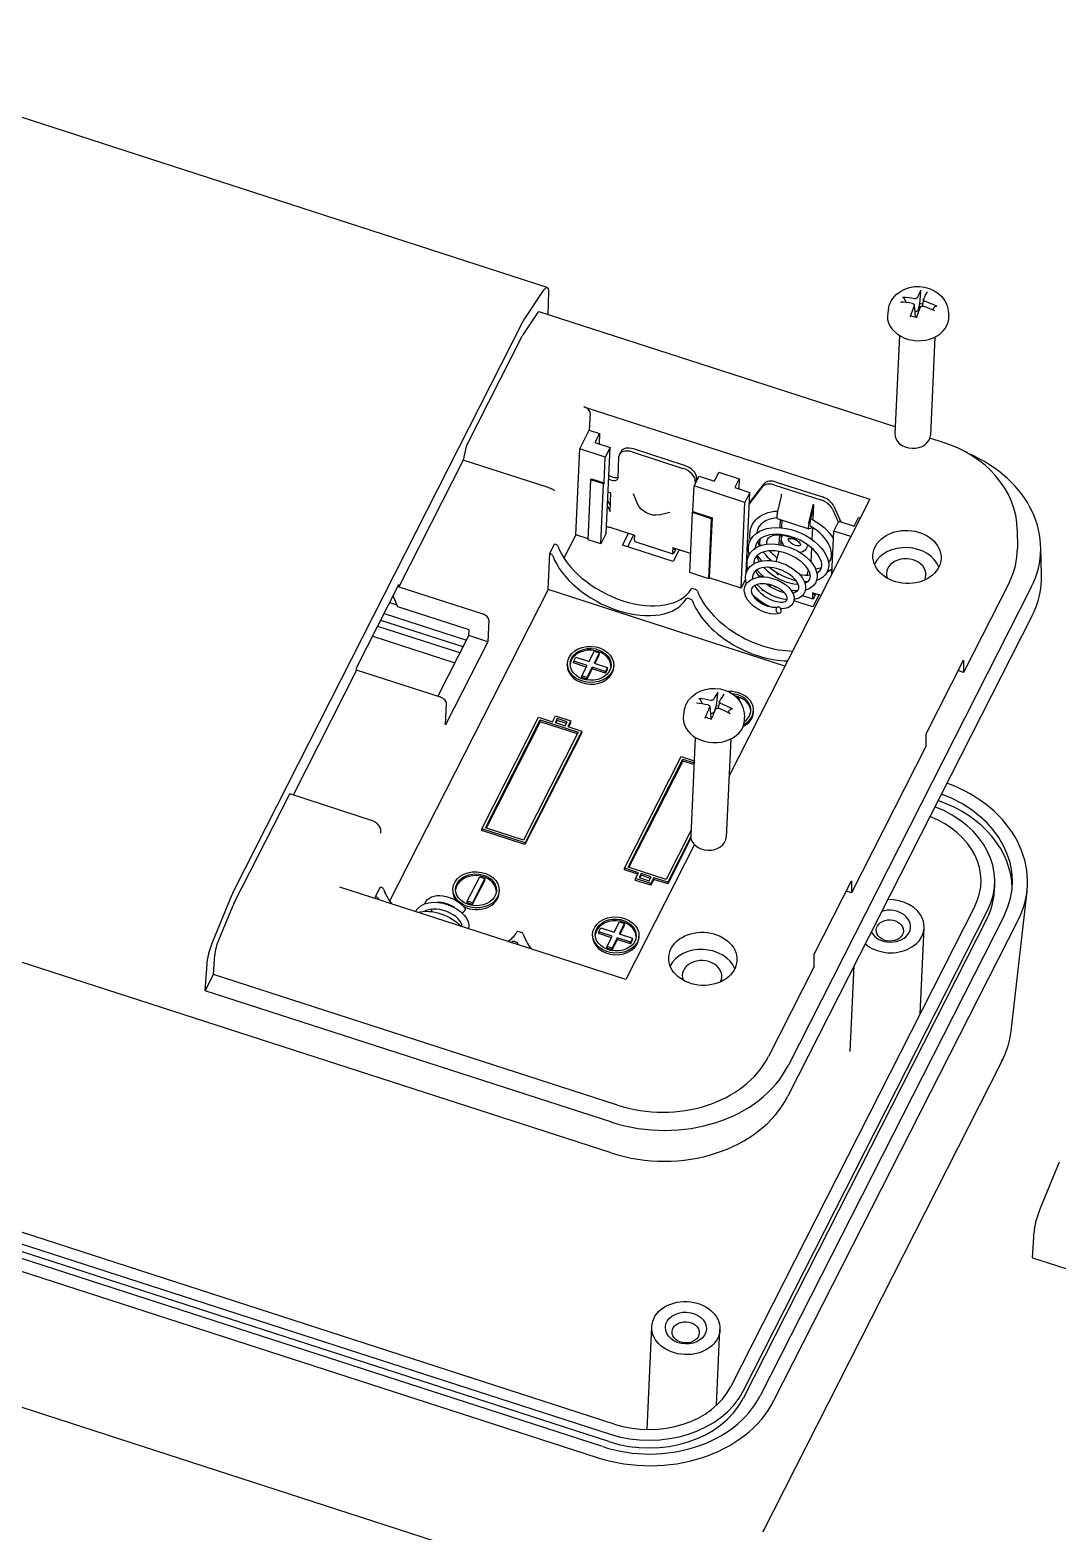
# Model space of a CAD drawing. Header units: millimetres. Extents: x 22 to 621, y 9 to 437.
# Drawn here: x 487.4 to 543.9, y 258.9 to 341.4 of the extents above; entities that cross this region are included whole.
import ezdxf

# ---------------------------------------------------------------- set-up
doc = ezdxf.new("R2010")
doc.units = ezdxf.units.MM
doc.header["$LTSCALE"] = 1.5
doc.layers.add('Visible (ISO)', color=7, linetype='Continuous', lineweight=25)

msp = doc.modelspace()

# ---------------------------------------------------------------- linework, layer by layer
at = {"layer": 'Visible (ISO)'}
for p, q in [((515.815, 327.242), (472.078, 341.381)), ((514.6, 325.561), (515.617, 327.079)), ((515.881, 327.003), (515.847, 325.759)), ((535.535, 326.419), (535.42, 326.649)), ((536.325, 327.001), (536.272, 326.354)), ((515.24, 325.798), (514.518, 324.704)), ((534.936, 319.589), (515.376, 325.912)), ((534.566, 326.098), (534.52, 325.851)), ((535.972, 326.279), (536.032, 325.646)), ((536.48, 326.586), (536.412, 326.222)), ((537.122, 326.204), (536.957, 326.022)), ((537.848, 325.947), (537.872, 325.697)), ((498.632, 294.175), (514.484, 325.36)), ((511.395, 318.576), (514.444, 324.576)), ((535.166, 324.607), (534.918, 319.213)), ((537.114, 324.518), (536.866, 319.124)), ((517.833, 320.689), (533.537, 315.613)), ((518.171, 320.341), (518.127, 319.399)), ((517.608, 318.376), (518.127, 319.399)), ((518.127, 319.399), (518.686, 319.218)), ((518.686, 319.218), (518.439, 318.734)), ((518.686, 319.218), (518.66, 318.663)), ((511.37, 318.506), (511.199, 317.763)), ((517.391, 313.666), (517.608, 318.376)), ((519.003, 317.925), (517.608, 318.376)), ((518.439, 318.734), (519.277, 318.463)), ((519.277, 318.463), (519.003, 317.925)), ((519.061, 313.753), (519.277, 318.463)), ((523.351, 317.471), (520.559, 318.374)), ((537.565, 318.739), (536.84, 318.973)), ((511.199, 317.763), (507.664, 310.807)), ((515.806, 316.274), (511.199, 317.763)), ((518.938, 316.512), (519.003, 317.925)), ((519.704, 316.789), (519.758, 317.967)), ((519.869, 318.242), (519.787, 318.081)), ((520.477, 318.212), (523.269, 317.31)), ((518.213, 316.684), (518.241, 316.737)), ((518.241, 316.737), (518.938, 316.512)), ((519.426, 316.828), (519.205, 316.899)), ((523.889, 316.345), (524.163, 316.884)), ((524.02, 316.602), (524.028, 316.774)), ((524.163, 316.884), (525, 316.613)), ((525, 316.613), (525.247, 317.097)), ((525.247, 317.097), (526.363, 316.736)), ((526.363, 316.736), (526.117, 316.252)), ((526.363, 316.736), (526.338, 316.181)), ((518.062, 313.387), (518.213, 316.684)), ((518.911, 316.458), (518.213, 316.684)), ((518.76, 313.161), (518.911, 316.458)), ((518.938, 316.512), (518.911, 316.458)), ((519.311, 315.96), (519.164, 316.008)), ((519.197, 316.714), (519.344, 316.667)), ((519.265, 314.945), (519.311, 315.96)), ((520.78, 315.354), (520.551, 315.916)), ((523.824, 314.932), (523.889, 316.345)), ((526.681, 315.443), (523.889, 316.345)), ((523.946, 316.613), (523.938, 316.441)), ((526.117, 316.252), (526.955, 315.981)), ((526.955, 315.981), (526.681, 315.443)), ((526.752, 311.567), (526.955, 315.981)), ((526.926, 315.354), (527.652, 316.305)), ((526.929, 315.412), (527.734, 316.466)), ((528.316, 316.395), (530.851, 315.576)), ((528.398, 316.557), (530.933, 315.737)), ((519.127, 315.207), (519.252, 314.999)), ((519.28, 315.287), (519.142, 315.518)), ((533.537, 315.613), (525.802, 300.395)), ((526.465, 310.733), (526.681, 315.443)), ((528.463, 314.867), (528.683, 315.775)), ((528.69, 315.803), (528.693, 315.885)), ((528.693, 315.885), (528.7, 315.883)), ((528.7, 315.883), (528.7, 315.878)), ((530.194, 314.308), (530.414, 315.215)), ((530.438, 315.321), (530.4, 314.493)), ((530.431, 315.318), (530.431, 315.323)), ((530.431, 315.323), (530.438, 315.321)), ((531.57, 315.227), (531.954, 314.365)), ((519.258, 314.948), (519.266, 314.963)), ((519.258, 314.948), (519.258, 314.952)), ((519.265, 314.945), (519.258, 314.948)), ((521.958, 314.755), (522.546, 314.902)), ((523.645, 311.582), (523.797, 314.879)), ((523.797, 314.879), (523.824, 314.932)), ((524.844, 314.54), (523.797, 314.879)), ((523.824, 314.932), (524.871, 314.594)), ((524.692, 311.243), (524.844, 314.54)), ((524.871, 314.594), (524.72, 311.297)), ((524.871, 314.594), (524.844, 314.54)), ((528.455, 314.556), (530.186, 313.997)), ((528.609, 314.056), (528.63, 314.5)), ((528.703, 314.476), (528.684, 314.049)), ((530.259, 314.366), (530.426, 315.053)), ((531.488, 315.065), (531.81, 314.342)), ((531.567, 313.864), (531.841, 314.402)), ((531.841, 314.402), (532.678, 314.131)), ((532.678, 314.131), (532.924, 314.616)), ((532.924, 314.616), (533.015, 314.586)), ((517.391, 313.666), (516.735, 312.375)), ((518.064, 313.448), (517.391, 313.666)), ((519.061, 313.753), (518.76, 313.161)), ((520.621, 313.625), (519.225, 314.076)), ((519.943, 313.092), (520.272, 313.738)), ((520.552, 313.647), (520.224, 313.001)), ((520.61, 313.389), (520.621, 313.625)), ((528.566, 313.123), (528.591, 313.66)), ((528.666, 313.654), (528.641, 313.11)), ((530.203, 313.998), (530.381, 314.067)), ((530.381, 314.069), (530.35, 313.409)), ((531.459, 311.526), (531.567, 313.864)), ((532.495, 313.563), (531.567, 313.864)), ((541.637, 313.947), (541.647, 312.9)), ((515.859, 310.652), (515.95, 312.63)), ((515.95, 312.63), (516.223, 313.168)), ((515.991, 312.616), (515.95, 312.63)), ((516.223, 313.168), (516.265, 313.155)), ((518.76, 313.161), (518.062, 313.387)), ((522.735, 312.189), (519.943, 313.092)), ((520.631, 313.302), (522.725, 312.625)), ((522.715, 312.948), (522.704, 312.712)), ((523.694, 312.631), (522.715, 312.948)), ((523.064, 312.835), (522.735, 312.189)), ((522.786, 312.874), (522.788, 312.924)), ((522.83, 312.746), (522.902, 312.887)), ((522.846, 312.906), (522.836, 312.887)), ((526.811, 312.843), (526.818, 312.863)), ((526.818, 312.863), (526.812, 312.865)), ((526.873, 312.748), (526.818, 312.863)), ((526.953, 313.299), (526.833, 313.337)), ((528.397, 312.197), (528.561, 312.743)), ((528.547, 312.698), (528.549, 312.746)), ((530.329, 312.95), (530.295, 312.192)), ((542.969, 311.462), (542.927, 313.026)), ((526.797, 312.541), (526.85, 312.43)), ((530.225, 312.269), (530.297, 312.246)), ((530.256, 312.236), (530.296, 312.223)), ((530.295, 312.194), (530.294, 312.192)), ((524.692, 311.243), (523.645, 311.582)), ((524.72, 311.297), (524.692, 311.243)), ((526.465, 310.733), (524.72, 311.297)), ((526.714, 311.224), (526.465, 310.733)), ((527.663, 311.348), (527.401, 311.433)), ((528.419, 311.576), (528.488, 311.522)), ((528.49, 311.469), (528.493, 311.516)), ((528.49, 311.469), (528.498, 311.484)), ((528.497, 311.467), (528.49, 311.469)), ((528.498, 311.471), (528.497, 311.467)), ((530.1, 311.07), (529.952, 311.074)), ((530.081, 311.07), (530.089, 311.064)), ((530.159, 311.741), (530.089, 311.508)), ((541.205, 311.052), (538.69, 306.105)), ((505.343, 306.349), (507.669, 310.924)), ((515.859, 310.652), (507.158, 293.535)), ((507.613, 309.7), (507.357, 310.31)), ((507.664, 310.807), (507.669, 310.924)), ((507.664, 310.807), (512.27, 309.318)), ((528.876, 306.444), (515.859, 310.652)), ((523.669, 310.135), (523.586, 310.161)), ((523.86, 310.7), (523.942, 310.673)), ((527.621, 310.61), (527.642, 310.651)), ((527.761, 310.564), (527.621, 310.61)), ((528.1, 310.909), (528.054, 310.82)), ((528.309, 310.82), (528.42, 310.784)), ((542.411, 310.785), (529.066, 284.531)), ((529.282, 310.505), (529.353, 310.482)), ((529.836, 310.326), (530.403, 310.143)), ((530.392, 310.466), (530.381, 310.23)), ((530.846, 310.319), (530.392, 310.466)), ((530.741, 310.353), (530.413, 309.707)), ((530.466, 310.442), (530.464, 310.392)), ((530.507, 310.264), (530.579, 310.406)), ((530.514, 310.405), (530.523, 310.424)), ((506.859, 309.332), (511.376, 307.872)), ((507.575, 309.79), (507.16, 309.924)), ((511.521, 308.437), (507.613, 309.7)), ((530.413, 309.707), (529.371, 310.044)), ((511.02, 307.172), (506.504, 308.632)), ((511.188, 307.502), (506.671, 308.962)), ((512.608, 308.97), (512.554, 307.792)), ((542.453, 309.221), (529.043, 282.839)), ((506.229, 308.092), (510.746, 306.632)), ((509.808, 304.787), (511.507, 308.131)), ((512.554, 307.792), (510.228, 303.217)), ((511.507, 308.131), (511.521, 308.437)), ((512.554, 307.792), (511.507, 308.131)), ((517.27, 306.719), (517.379, 306.934)), ((517.379, 306.934), (518.112, 306.697)), ((518.112, 306.697), (518.399, 307.262)), ((518.679, 307.172), (518.391, 306.607)), ((518.399, 307.262), (518.679, 307.172)), ((518.674, 307.078), (518.429, 306.595)), ((518.674, 307.078), (518.679, 307.172)), ((505.338, 306.232), (501.85, 299.371)), ((505.338, 306.232), (505.343, 306.349)), ((509.944, 304.743), (505.338, 306.232)), ((516.919, 306.509), (516.923, 306.603)), ((517.266, 306.625), (517.27, 306.719)), ((517.961, 306.4), (517.266, 306.625)), ((518.003, 306.482), (517.27, 306.719)), ((517.715, 305.917), (518.003, 306.482)), ((518.278, 306.297), (517.99, 305.732)), ((518.282, 306.392), (517.995, 305.826)), ((518.278, 306.297), (518.282, 306.392)), ((519.01, 306.06), (518.278, 306.297)), ((519.015, 306.155), (518.282, 306.392)), ((518.391, 306.607), (519.124, 306.37)), ((519.12, 306.276), (519.01, 306.06)), ((519.01, 306.06), (519.015, 306.155)), ((519.124, 306.37), (519.015, 306.155)), ((519.12, 306.276), (519.124, 306.37)), ((519.466, 306.392), (519.471, 306.486)), ((536.634, 302.738), (538.687, 306.775)), ((538.69, 306.105), (538.394, 306.2)), ((538.687, 306.775), (538.69, 306.105)), ((517.711, 305.822), (517.715, 305.917)), ((517.99, 305.732), (517.711, 305.822)), ((517.995, 305.826), (517.715, 305.917)), ((517.99, 305.732), (517.995, 305.826)), ((510.228, 303.217), (510.283, 304.394)), ((524.342, 304.38), (524.23, 304.618)), ((525.164, 304.924), (525.091, 304.279)), ((525.274, 304.498), (525.207, 304.14)), ((526.212, 304.737), (526.356, 304.69)), ((526.356, 304.69), (526.32, 304.619)), ((526.352, 304.596), (526.347, 304.585)), ((526.352, 304.596), (526.356, 304.69)), ((512.222, 297.508), (515.341, 303.644)), ((515.341, 303.644), (516.109, 303.396)), ((516.109, 303.396), (516.273, 303.719)), ((516.358, 303.566), (516.249, 303.351)), ((516.273, 303.719), (517.111, 303.448)), ((516.354, 303.472), (516.358, 303.566)), ((516.917, 303.386), (516.358, 303.566)), ((523.348, 304.029), (523.302, 303.782)), ((524.742, 304.229), (524.802, 303.592)), ((525.895, 304.09), (525.725, 303.91)), ((526.63, 303.878), (526.654, 303.628)), ((527.144, 303.91), (527.148, 304.004)), ((512.417, 297.571), (515.426, 303.492)), ((515.422, 303.397), (512.454, 297.558)), ((517.52, 302.815), (514.51, 296.894)), ((517.71, 302.783), (514.591, 296.647)), ((517.715, 302.877), (514.595, 296.741)), ((515.422, 303.397), (515.426, 303.492)), ((517.478, 302.733), (515.422, 303.397)), ((515.426, 303.492), (517.52, 302.815)), ((516.249, 303.351), (516.807, 303.171)), ((516.354, 303.472), (516.286, 303.339)), ((516.875, 303.304), (516.354, 303.472)), ((516.807, 303.171), (516.917, 303.386)), ((517.111, 303.448), (516.947, 303.125)), ((516.947, 303.125), (517.715, 302.877)), ((517.107, 303.354), (516.984, 303.113)), ((517.107, 303.354), (517.111, 303.448)), ((517.71, 302.783), (517.715, 302.877)), ((536.638, 302.068), (536.634, 302.738)), ((523.948, 302.538), (523.7, 297.144)), ((525.896, 302.448), (525.648, 297.054)), ((536.638, 302.068), (532.534, 293.993)), ((519.333, 279.714), (453.017, 301.151)), ((520.064, 295.349), (523.183, 301.486)), ((520.258, 295.412), (523.268, 301.333)), ((523.264, 301.239), (520.296, 295.4)), ((523.183, 301.486), (523.889, 301.257)), ((523.264, 301.239), (523.268, 301.333)), ((523.879, 301.04), (523.264, 301.239)), ((523.268, 301.333), (523.884, 301.134)), ((498.6, 293.405), (501.65, 299.405)), ((506.277, 297.94), (501.671, 299.429)), ((506.575, 297.673), (506.445, 297.826)), ((512.218, 297.414), (512.222, 297.508)), ((514.591, 296.647), (512.218, 297.414)), ((514.595, 296.741), (512.222, 297.508)), ((514.51, 296.894), (512.417, 297.571)), ((523.712, 297.41), (522.352, 294.735)), ((523.711, 297.002), (522.433, 294.488)), ((523.701, 297.069), (522.437, 294.582)), ((514.591, 296.647), (514.595, 296.741)), ((523.899, 296.653), (520.13, 289.237)), ((520.06, 295.255), (520.064, 295.349)), ((520.832, 295.101), (520.064, 295.349)), ((522.352, 294.735), (520.258, 295.412)), ((511.422, 293.536), (512.106, 294.882)), ((512.381, 294.697), (511.697, 293.352)), ((512.385, 294.792), (511.701, 293.446)), ((512.106, 294.882), (512.385, 294.792)), ((512.381, 294.697), (512.385, 294.792)), ((520.79, 295.019), (520.06, 295.255)), ((520.663, 294.684), (520.668, 294.778)), ((521.501, 294.413), (520.663, 294.684)), ((520.668, 294.778), (520.832, 295.101)), ((521.505, 294.507), (520.668, 294.778)), ((520.971, 295.056), (520.862, 294.841)), ((520.862, 294.841), (521.42, 294.66)), ((520.967, 294.962), (520.899, 294.828)), ((520.967, 294.962), (520.971, 295.056)), ((521.488, 294.793), (520.967, 294.962)), ((521.53, 294.875), (520.971, 295.056)), ((521.42, 294.66), (521.53, 294.875)), ((521.665, 294.736), (521.501, 294.413)), ((521.501, 294.413), (521.505, 294.507)), ((521.669, 294.83), (521.505, 294.507)), ((521.665, 294.736), (521.669, 294.83)), ((522.433, 294.488), (521.665, 294.736)), ((522.437, 294.582), (521.669, 294.83)), ((522.433, 294.488), (522.437, 294.582)), ((530.478, 290.627), (532.53, 294.664)), ((532.53, 294.664), (532.534, 293.993)), ((540.397, 294.491), (540.378, 294.067)), ((497.447, 291.333), (498.514, 293.916)), ((520.13, 289.237), (504.425, 294.313)), ((506.368, 293.685), (506.373, 293.79)), ((506.373, 293.79), (506.647, 294.328)), ((506.415, 293.777), (506.373, 293.79)), ((506.647, 294.328), (506.688, 294.315)), ((510.626, 294.128), (510.63, 294.222)), ((513.173, 294.011), (513.178, 294.105)), ((532.534, 293.993), (532.238, 294.089)), ((542.172, 294.1), (541.284, 286.406)), ((498.525, 293.241), (497.77, 291.428)), ((509.436, 293.095), (509.473, 292.966)), ((511.418, 293.442), (511.422, 293.536)), ((511.697, 293.352), (511.418, 293.442)), ((511.701, 293.446), (511.422, 293.536)), ((511.697, 293.352), (511.701, 293.446)), ((539.309, 293.265), (525.901, 266.888)), ((526.6, 266.663), (540.008, 293.038)), ((518.654, 291.856), (518.764, 292.072)), ((518.764, 292.072), (519.497, 291.835)), ((519.497, 291.835), (519.784, 292.4)), ((520.063, 292.31), (519.776, 291.745)), ((519.784, 292.4), (520.063, 292.31)), ((520.059, 292.216), (519.813, 291.733)), ((520.059, 292.216), (520.063, 292.31)), ((539.988, 292.614), (526.581, 266.239)), ((540.915, 292.745), (527.508, 266.369)), ((528.274, 266.118), (541.684, 292.5)), ((536.307, 287.361), (536.524, 292.081)), ((514.092, 291.295), (514.009, 291.322)), ((514.283, 291.86), (514.366, 291.833)), ((518.304, 291.646), (518.308, 291.741)), ((518.65, 291.762), (518.654, 291.856)), ((519.345, 291.537), (518.65, 291.762)), ((519.387, 291.62), (518.654, 291.856)), ((519.1, 291.054), (519.387, 291.62)), ((519.662, 291.435), (519.375, 290.87)), ((519.666, 291.529), (519.379, 290.964)), ((519.662, 291.435), (519.666, 291.529)), ((520.395, 291.198), (519.662, 291.435)), ((520.399, 291.292), (519.666, 291.529)), ((519.776, 291.745), (520.509, 291.508)), ((520.504, 291.413), (520.395, 291.198)), ((520.395, 291.198), (520.399, 291.292)), ((520.509, 291.508), (520.399, 291.292)), ((520.504, 291.413), (520.509, 291.508)), ((520.851, 291.529), (520.855, 291.624)), ((497.481, 289.512), (497.551, 290.6)), ((519.096, 290.96), (519.1, 291.054)), ((519.375, 290.87), (519.096, 290.96)), ((519.379, 290.964), (519.1, 291.054)), ((519.375, 290.87), (519.379, 290.964)), ((530.482, 289.956), (530.478, 290.627)), ((497.029, 288.623), (497.124, 290.104)), ((497.029, 288.623), (497.481, 289.512)), ((519.671, 282.339), (497.481, 289.512)), ((530.482, 289.956), (527.967, 285.009)), ((532.458, 285.282), (532.674, 289.982)), ((519.356, 281.406), (497.029, 288.623)), ((519.492, 264.825), (453.044, 286.305)), ((453.328, 285.585), (519.216, 264.286)), ((518.861, 263.587), (452.972, 284.886)), ((519.197, 263.862), (453.308, 285.161)), ((540.755, 284.676), (527.656, 258.906)), ((452.248, 284.43), (518.564, 262.993)), ((543.951, 279.204), (542.884, 276.622)), ((518.033, 255.685), (452.522, 276.861)), ((542.47, 273.961), (542.561, 275.392)), ((542.47, 273.961), (564.724, 266.767)), ((521.3, 264.527), (521.56, 270.184)), ((525.115, 265.861), (525.306, 270.012))]:
    msp.add_line(p, q, dxfattribs=at)
at = {"layer": 'Visible (ISO)', "flags": 128}
for points in [[(515.617, 327.079), (515.637, 327.107), (515.656, 327.133), (515.675, 327.157), (515.693, 327.177), (515.711, 327.195), (515.728, 327.211), (515.744, 327.223), (515.76, 327.233), (515.774, 327.24), (515.788, 327.244), (515.801, 327.245), (515.814, 327.243), (515.825, 327.238), (515.835, 327.23), (515.844, 327.22), (515.853, 327.206), (515.86, 327.19), (515.866, 327.171), (515.871, 327.15), (515.875, 327.125), (515.878, 327.099), (515.88, 327.069), (515.881, 327.037), (515.881, 327.003)], [(534.566, 326.098), (534.603, 326.245), (534.656, 326.386), (534.723, 326.519), (534.803, 326.642), (534.995, 326.857), (535.219, 327.028), (535.465, 327.156), (535.725, 327.242), (535.994, 327.288), (536.266, 327.295), (536.536, 327.263), (536.799, 327.193), (537.051, 327.083), (537.284, 326.933), (537.491, 326.742), (537.663, 326.511), (537.731, 326.38), (537.786, 326.242), (537.826, 326.097), (537.848, 325.947)], [(535.333, 326.7), (535.337, 326.699), (535.342, 326.699), (535.346, 326.698), (535.35, 326.698), (535.355, 326.697), (535.359, 326.695), (535.363, 326.694), (535.367, 326.693), (535.372, 326.691), (535.376, 326.689), (535.38, 326.687), (535.384, 326.685), (535.388, 326.682), (535.392, 326.68), (535.395, 326.677), (535.399, 326.674), (535.402, 326.671), (535.405, 326.668), (535.408, 326.666), (535.411, 326.662), (535.413, 326.659), (535.416, 326.656), (535.418, 326.652), (535.42, 326.649)], [(536.15, 326.69), (536.147, 326.684), (536.144, 326.679), (536.14, 326.673), (536.136, 326.668), (536.131, 326.663), (536.125, 326.658), (536.12, 326.653), (536.113, 326.649), (536.107, 326.645), (536.1, 326.641), (536.093, 326.638), (536.086, 326.635), (536.078, 326.632), (536.07, 326.629), (536.062, 326.627), (536.054, 326.626), (536.045, 326.624), (536.036, 326.623), (536.028, 326.623), (536.019, 326.623), (536.01, 326.623), (536.002, 326.624), (535.994, 326.625), (535.986, 326.626)], [(536.325, 327.001), (536.325, 327.006), (536.326, 327.01), (536.326, 327.015), (536.327, 327.019), (536.328, 327.023), (536.328, 327.028), (536.329, 327.032), (536.33, 327.037), (536.331, 327.041), (536.332, 327.046), (536.333, 327.05), (536.334, 327.054), (536.335, 327.059), (536.337, 327.063), (536.338, 327.067), (536.339, 327.071), (536.34, 327.074), (536.342, 327.078), (536.343, 327.081), (536.344, 327.084), (536.345, 327.087), (536.347, 327.09), (536.348, 327.093), (536.349, 327.095)], [(535.881, 326.367), (535.889, 326.365), (535.896, 326.363), (535.904, 326.36), (535.912, 326.357), (535.919, 326.354), (535.926, 326.35), (535.932, 326.346), (535.938, 326.341), (535.944, 326.336), (535.949, 326.33), (535.954, 326.325), (535.958, 326.319), (535.962, 326.313), (535.965, 326.307), (535.968, 326.3), (535.97, 326.294), (535.971, 326.287), (535.972, 326.28), (535.973, 326.273), (535.973, 326.265), (535.972, 326.258), (535.971, 326.251), (535.969, 326.245), (535.966, 326.238)], [(536.203, 326.06), (536.2, 326.049), (536.196, 326.037), (536.192, 326.026), (536.188, 326.015), (536.183, 326.005), (536.177, 325.995), (536.171, 325.985), (536.165, 325.976), (536.158, 325.967), (536.15, 325.958), (536.142, 325.95), (536.133, 325.942), (536.124, 325.935), (536.114, 325.929), (536.104, 325.924), (536.094, 325.92), (536.084, 325.917), (536.073, 325.915), (536.062, 325.913), (536.05, 325.913), (536.039, 325.913), (536.028, 325.914), (536.017, 325.916), (536.006, 325.919)], [(536.272, 326.354), (536.267, 326.333), (536.262, 326.313), (536.258, 326.294), (536.254, 326.277), (536.25, 326.26), (536.246, 326.245), (536.243, 326.23), (536.239, 326.216), (536.236, 326.202), (536.233, 326.19), (536.231, 326.178), (536.228, 326.166), (536.225, 326.155), (536.223, 326.145), (536.22, 326.134), (536.218, 326.125), (536.216, 326.116), (536.214, 326.107), (536.212, 326.098), (536.21, 326.09), (536.208, 326.082), (536.206, 326.074), (536.205, 326.067), (536.203, 326.06)], [(536.302, 326.15), (536.305, 326.157), (536.308, 326.163), (536.312, 326.17), (536.316, 326.176), (536.321, 326.182), (536.326, 326.187), (536.332, 326.193), (536.338, 326.197), (536.345, 326.202), (536.352, 326.206), (536.359, 326.209), (536.366, 326.213), (536.374, 326.215), (536.381, 326.217), (536.39, 326.219), (536.398, 326.221), (536.407, 326.222), (536.415, 326.222), (536.424, 326.222), (536.433, 326.221), (536.441, 326.22), (536.45, 326.218), (536.458, 326.216), (536.466, 326.214)], [(536.571, 326.473), (536.563, 326.476), (536.555, 326.479), (536.547, 326.483), (536.54, 326.486), (536.533, 326.491), (536.526, 326.495), (536.519, 326.5), (536.513, 326.505), (536.508, 326.511), (536.502, 326.516), (536.498, 326.522), (536.494, 326.528), (536.49, 326.534), (536.487, 326.54), (536.484, 326.546), (536.482, 326.553), (536.48, 326.559), (536.479, 326.566), (536.479, 326.572), (536.479, 326.578), (536.48, 326.585), (536.481, 326.591), (536.483, 326.597), (536.485, 326.602)], [(537.122, 326.204), (537.124, 326.206), (537.127, 326.208), (537.13, 326.21), (537.132, 326.212), (537.136, 326.214), (537.139, 326.215), (537.142, 326.216), (537.146, 326.217), (537.15, 326.218), (537.154, 326.219), (537.158, 326.219), (537.162, 326.22), (537.166, 326.22), (537.17, 326.219), (537.175, 326.219), (537.179, 326.219), (537.184, 326.218), (537.188, 326.217), (537.192, 326.216), (537.197, 326.214), (537.201, 326.213), (537.205, 326.211), (537.21, 326.209), (537.214, 326.207)], [(514.484, 325.36), (514.489, 325.37), (514.494, 325.38), (514.499, 325.389), (514.504, 325.398), (514.509, 325.408), (514.514, 325.417), (514.518, 325.426), (514.523, 325.435), (514.528, 325.443), (514.533, 325.452), (514.538, 325.461), (514.543, 325.469), (514.548, 325.477), (514.552, 325.486), (514.557, 325.494), (514.562, 325.502), (514.567, 325.51), (514.571, 325.517), (514.576, 325.525), (514.581, 325.532), (514.586, 325.54), (514.59, 325.547), (514.595, 325.554), (514.6, 325.561)], [(535.761, 325.642), (535.762, 325.646), (535.763, 325.649), (535.765, 325.653), (535.766, 325.656), (535.767, 325.66), (535.768, 325.663), (535.77, 325.665), (535.771, 325.668), (535.772, 325.671), (535.773, 325.673), (535.775, 325.676), (535.776, 325.678), (535.777, 325.68), (535.779, 325.682), (535.78, 325.683), (535.781, 325.685), (535.782, 325.686), (535.784, 325.687), (535.785, 325.688), (535.786, 325.688), (535.787, 325.689), (535.788, 325.689), (535.789, 325.689), (535.79, 325.688)], [(536.11, 325.604), (535.945, 325.635), (535.79, 325.689)], [(536.032, 325.646), (536.032, 325.644), (536.032, 325.643), (536.032, 325.642), (536.032, 325.64), (536.032, 325.639), (536.032, 325.638), (536.032, 325.637), (536.032, 325.635), (536.032, 325.634), (536.031, 325.633), (536.031, 325.632), (536.031, 325.63), (536.031, 325.629), (536.03, 325.628), (536.03, 325.627), (536.03, 325.626), (536.029, 325.625), (536.029, 325.623), (536.029, 325.622), (536.028, 325.621), (536.028, 325.62), (536.027, 325.619), (536.027, 325.618), (536.026, 325.617)], [(541.637, 313.947), (541.614, 314.342), (541.554, 314.734), (541.457, 315.12), (541.325, 315.498), (541.158, 315.866), (540.959, 316.22), (540.728, 316.56), (540.469, 316.884), (540.181, 317.19), (539.868, 317.477), (539.532, 317.743), (539.174, 317.988), (538.796, 318.211), (538.401, 318.411), (537.99, 318.587), (537.565, 318.739)], [(521.958, 314.755), (521.788, 314.734), (521.614, 314.748), (521.44, 314.792), (521.271, 314.863), (521.115, 314.957), (520.976, 315.072), (520.862, 315.205), (520.78, 315.354)], [(526.977, 313.352), (526.953, 313.51), (526.946, 313.666), (526.958, 313.82), (526.986, 313.968), (527.033, 314.111), (527.097, 314.245), (527.179, 314.371), (527.277, 314.487), (527.389, 314.59), (527.514, 314.681), (527.651, 314.76), (527.8, 314.827), (527.958, 314.881), (528.127, 314.922), (528.304, 314.951), (528.487, 314.967)], [(528.434, 314.587), (528.202, 314.555), (527.993, 314.499), (527.81, 314.42), (527.654, 314.322), (527.529, 314.207), (527.432, 314.075), (527.365, 313.928), (527.328, 313.765)], [(530.303, 314.546), (530.499, 314.436), (530.686, 314.317), (530.862, 314.189), (531.027, 314.053), (531.18, 313.909), (531.318, 313.759), (531.441, 313.605), (531.548, 313.446)], [(526.905, 312.553), (526.871, 312.776), (526.875, 312.994), (526.918, 313.203), (527, 313.398), (527.12, 313.572), (527.272, 313.722), (527.453, 313.845), (527.66, 313.942), (527.889, 314.01), (528.135, 314.051), (528.395, 314.064), (528.665, 314.051), (528.942, 314.011), (529.22, 313.946), (529.495, 313.857), (529.764, 313.747), (530.021, 313.617), (530.263, 313.469), (530.487, 313.306), (530.687, 313.132), (530.863, 312.947), (531.011, 312.757), (531.128, 312.562), (531.214, 312.364), (531.265, 312.168), (531.279, 311.976), (531.256, 311.79), (531.193, 311.616), (531.091, 311.459), (530.957, 311.328), (530.796, 311.225), (530.611, 311.148)], [(530.629, 311.56), (530.723, 311.621), (530.796, 311.69), (530.85, 311.768), (530.886, 311.855), (530.903, 311.953), (530.902, 312.061), (530.879, 312.18), (530.833, 312.31), (530.763, 312.448), (530.67, 312.589), (530.555, 312.73), (530.418, 312.87), (530.263, 313.005), (530.09, 313.133), (529.903, 313.252), (529.704, 313.36), (529.495, 313.455), (529.279, 313.536), (529.061, 313.6), (528.841, 313.648), (528.625, 313.678), (528.415, 313.689), (528.214, 313.682), (528.027, 313.656), (527.855, 313.613), (527.702, 313.553), (527.571, 313.478), (527.462, 313.389), (527.374, 313.289), (527.309, 313.178), (527.266, 313.054), (527.245, 312.919)], [(527.521, 313.057), (527.503, 313.257), (527.533, 313.45)], [(527.887, 313.142), (527.881, 313.283), (527.912, 313.397), (527.981, 313.493), (528.091, 313.573), (528.248, 313.632), (528.446, 313.66), (528.559, 313.661), (528.678, 313.653), (528.801, 313.634), (528.929, 313.606)], [(528.819, 313.07), (528.738, 313.2), (528.691, 313.343), (528.692, 313.497), (528.715, 313.573), (528.752, 313.643)], [(528.929, 313.606), (528.947, 313.602), (528.966, 313.597), (528.987, 313.592), (529.008, 313.587), (529.031, 313.582), (529.054, 313.576), (529.079, 313.571), (529.104, 313.564), (529.13, 313.557), (529.157, 313.55), (529.183, 313.542), (529.21, 313.534), (529.236, 313.526), (529.263, 313.517), (529.29, 313.507), (529.317, 313.497), (529.344, 313.487), (529.371, 313.475), (529.398, 313.464), (529.424, 313.451), (529.45, 313.439), (529.476, 313.425), (529.502, 313.411), (529.527, 313.397)], [(529.501, 313.369), (529.573, 313.321), (529.634, 313.269), (529.682, 313.215), (529.713, 313.166), (529.728, 313.127), (529.732, 313.102), (529.73, 313.088), (529.722, 313.082), (529.7, 313.07), (529.659, 313.06), (529.6, 313.056), (529.529, 313.063), (529.451, 313.081), (529.37, 313.111), (529.291, 313.151), (529.219, 313.199), (529.158, 313.252), (529.11, 313.305), (529.079, 313.355), (529.064, 313.394), (529.06, 313.418), (529.062, 313.434), (529.07, 313.44), (529.092, 313.45), (529.133, 313.461), (529.192, 313.465), (529.263, 313.458), (529.341, 313.439), (529.422, 313.409), (529.501, 313.369)], [(531.273, 312.117), (531.339, 312.207), (531.389, 312.305), (531.423, 312.412), (531.441, 312.527), (531.441, 312.649), (531.423, 312.781), (531.385, 312.919), (531.329, 313.062), (531.253, 313.208), (531.158, 313.355), (531.045, 313.501), (530.916, 313.643), (530.769, 313.78), (530.608, 313.911), (530.436, 314.033), (530.251, 314.147)], [(526.835, 311.754), (526.796, 311.956), (526.792, 312.154), (526.824, 312.345), (526.891, 312.525), (526.992, 312.687), (527.124, 312.828), (527.283, 312.944), (527.465, 313.035), (527.667, 313.101), (527.886, 313.142), (528.117, 313.158), (528.357, 313.15), (528.603, 313.117), (528.85, 313.062), (529.095, 312.985), (529.332, 312.889), (529.561, 312.774), (529.774, 312.645), (529.971, 312.501), (530.147, 312.348), (530.3, 312.186), (530.428, 312.017), (530.528, 311.845), (530.6, 311.671), (530.639, 311.497), (530.645, 311.327), (530.615, 311.162), (530.55, 311.01), (530.45, 310.877), (530.321, 310.767), (530.171, 310.684), (529.999, 310.624)], [(529.975, 311.009), (530.07, 311.052), (530.145, 311.103), (530.2, 311.161), (530.239, 311.225), (530.264, 311.299), (530.272, 311.381), (530.263, 311.475), (530.235, 311.579), (530.185, 311.692), (530.114, 311.812), (530.021, 311.935), (529.908, 312.057), (529.777, 312.176), (529.629, 312.289), (529.467, 312.395), (529.293, 312.492), (529.109, 312.577), (528.919, 312.649), (528.725, 312.707), (528.531, 312.749), (528.338, 312.775), (528.152, 312.783), (527.974, 312.775), (527.809, 312.75), (527.659, 312.708), (527.528, 312.652), (527.417, 312.582), (527.326, 312.502), (527.255, 312.41), (527.205, 312.308), (527.174, 312.195), (527.165, 312.073)], [(527.378, 313.295), (527.423, 313.169), (527.481, 313.042)], [(527.683, 312.716), (527.781, 312.593), (527.889, 312.472), (528.133, 312.241)], [(528.454, 312.387), (528.335, 312.48), (528.228, 312.577), (528.133, 312.678), (528.052, 312.781)], [(530.107, 313.121), (530.103, 313.04), (530.082, 312.96), (530.045, 312.886), (529.993, 312.822), (529.86, 312.731), (529.707, 312.688)], [(526.761, 310.977), (526.721, 311.156), (526.712, 311.334), (526.735, 311.505), (526.79, 311.668), (526.876, 311.816), (526.991, 311.944), (527.128, 312.051), (527.287, 312.135), (527.464, 312.197), (527.655, 312.236), (527.857, 312.252), (528.067, 312.247), (528.282, 312.22), (528.497, 312.173), (528.71, 312.107), (528.917, 312.024), (529.113, 311.925), (529.298, 311.813), (529.465, 311.689), (529.615, 311.556), (529.744, 311.416), (529.85, 311.27), (529.932, 311.121), (529.987, 310.97), (530.012, 310.819), (530.007, 310.671), (529.969, 310.53), (529.898, 310.4), (529.799, 310.292), (529.678, 310.207), (529.537, 310.145), (529.38, 310.105)], [(529.299, 310.472), (529.399, 310.495), (529.48, 310.527), (529.542, 310.566), (529.586, 310.608), (529.634, 310.711), (529.64, 310.774), (529.63, 310.848), (529.604, 310.934), (529.557, 311.029), (529.491, 311.13), (529.405, 311.234), (529.302, 311.336), (529.181, 311.436), (529.046, 311.529), (528.899, 311.615), (528.742, 311.692), (528.577, 311.756), (528.408, 311.809), (528.238, 311.847), (528.07, 311.87), (527.906, 311.878), (527.75, 311.87), (527.606, 311.846), (527.477, 311.808), (527.365, 311.756), (527.273, 311.693), (527.199, 311.621), (527.144, 311.539), (527.107, 311.447), (527.089, 311.346), (527.089, 311.235)], [(527.315, 312.49), (527.378, 312.344), (527.46, 312.196)], [(527.604, 312.228), (527.473, 312.377), (527.355, 312.53)], [(527.713, 311.865), (527.909, 311.673), (528.129, 311.496), (528.367, 311.338), (528.617, 311.204), (528.872, 311.096), (529.125, 311.018), (529.369, 310.97), (529.596, 310.953)], [(529.483, 311.141), (529.29, 311.192), (529.095, 311.256), (528.9, 311.332), (528.707, 311.42), (528.518, 311.519), (528.334, 311.628), (528.156, 311.748), (527.986, 311.876)], [(530.553, 311.792), (530.73, 311.824), (530.89, 311.87)], [(531.471, 311.785), (531.333, 311.675), (531.176, 311.585)], [(528.569, 309.337), (528.343, 309.311), (528.1, 309.326), (527.849, 309.379), (527.599, 309.471), (527.361, 309.595), (527.143, 309.747), (526.956, 309.92), (526.807, 310.11), (526.702, 310.309), (526.647, 310.513), (526.642, 310.615), (526.651, 310.715), (526.676, 310.812), (526.716, 310.904), (526.77, 310.989), (526.836, 311.065), (527.001, 311.19), (527.202, 311.279), (527.431, 311.332), (527.68, 311.348), (527.939, 311.327), (528.201, 311.27), (528.454, 311.181), (528.691, 311.064), (528.903, 310.923), (529.083, 310.766), (529.225, 310.596), (529.325, 310.417), (529.376, 310.234), (529.372, 310.052), (529.348, 309.965), (529.308, 309.883), (529.254, 309.81), (529.188, 309.747), (529.03, 309.656), (528.843, 309.605), (528.633, 309.593)], [(527.209, 310.877), (527.271, 310.775), (527.345, 310.674), (527.429, 310.577), (527.524, 310.483), (527.625, 310.394), (527.734, 310.311), (527.848, 310.235), (527.966, 310.168), (528.085, 310.109), (528.205, 310.06), (528.323, 310.021), (528.437, 309.993), (528.546, 309.975), (528.647, 309.967), (528.738, 309.97), (528.817, 309.981), (528.881, 310), (528.929, 310.023), (528.984, 310.073), (529.006, 310.133), (529.006, 310.174), (528.996, 310.225), (528.972, 310.287), (528.934, 310.357), (528.88, 310.431), (528.811, 310.507), (528.728, 310.583), (528.634, 310.656), (528.527, 310.725), (528.412, 310.788), (528.29, 310.843), (528.161, 310.89), (528.03, 310.928), (527.897, 310.954), (527.766, 310.97), (527.639, 310.973), (527.518, 310.965), (527.406, 310.946), (527.306, 310.918), (527.219, 310.882), (527.149, 310.84), (527.095, 310.793), (527.031, 310.694), (527.017, 310.578), (527.03, 310.508), (527.059, 310.428), (527.104, 310.341), (527.166, 310.252), (527.242, 310.163), (527.333, 310.076), (527.435, 309.995), (527.547, 309.92), (527.666, 309.854), (527.791, 309.797), (527.917, 309.751), (528.043, 309.717), (528.166, 309.695), (528.283, 309.686), (528.392, 309.689), (528.487, 309.703)], [(527.259, 311.682), (527.351, 311.509), (527.472, 311.337)], [(527.711, 311.348), (527.51, 311.535), (527.33, 311.735)], [(527.856, 310.96), (528.086, 310.8), (528.33, 310.667), (528.579, 310.564), (528.822, 310.496)], [(529.687, 311.482), (529.843, 311.459), (529.992, 311.447), (530.134, 311.446), (530.267, 311.456)], [(528.066, 309.712), (527.924, 309.771), (527.783, 309.84), (527.646, 309.92), (527.512, 310.009), (527.385, 310.106), (527.266, 310.21), (527.155, 310.321), (527.055, 310.437)], [(528.995, 310.091), (528.782, 310.121), (528.563, 310.175), (528.341, 310.253), (528.121, 310.351), (527.906, 310.471), (527.701, 310.608), (527.509, 310.761), (527.333, 310.927)], [(529.557, 310.578), (529.387, 310.59), (529.211, 310.615)], [(528.421, 309.647), (528.447, 309.682), (528.476, 309.7), (528.509, 309.705), (528.537, 309.699), (528.561, 309.686), (528.584, 309.667), (528.606, 309.642), (528.627, 309.605), (528.644, 309.56), (528.653, 309.511), (528.653, 309.461), (528.643, 309.415), (528.624, 309.376), (528.596, 309.349), (528.566, 309.336), (528.537, 309.336), (528.509, 309.345), (528.48, 309.364), (528.454, 309.392), (528.432, 309.428), (528.413, 309.472), (528.402, 309.53), (528.404, 309.592), (528.421, 309.647)], [(523.348, 304.029), (523.385, 304.176), (523.437, 304.317), (523.504, 304.449), (523.585, 304.573), (523.777, 304.788), (524.001, 304.959), (524.247, 305.087), (524.507, 305.173), (524.776, 305.219), (525.048, 305.226), (525.318, 305.194), (525.581, 305.123), (525.833, 305.014), (526.066, 304.864), (526.273, 304.673), (526.445, 304.441), (526.513, 304.311), (526.568, 304.173), (526.607, 304.028), (526.63, 303.878)], [(524.146, 304.673), (524.15, 304.673), (524.154, 304.672), (524.159, 304.671), (524.163, 304.67), (524.167, 304.669), (524.171, 304.668), (524.175, 304.666), (524.18, 304.664), (524.184, 304.662), (524.188, 304.66), (524.192, 304.658), (524.196, 304.656), (524.2, 304.653), (524.203, 304.65), (524.207, 304.648), (524.21, 304.645), (524.214, 304.641), (524.217, 304.638), (524.219, 304.635), (524.222, 304.632), (524.224, 304.629), (524.227, 304.625), (524.229, 304.622), (524.23, 304.618)], [(524.953, 304.623), (524.95, 304.618), (524.947, 304.613), (524.942, 304.607), (524.938, 304.602), (524.932, 304.597), (524.926, 304.593), (524.92, 304.588), (524.914, 304.584), (524.907, 304.58), (524.9, 304.577), (524.892, 304.574), (524.885, 304.571), (524.877, 304.569), (524.869, 304.567), (524.861, 304.565), (524.852, 304.564), (524.843, 304.563), (524.835, 304.563), (524.826, 304.563), (524.817, 304.563), (524.809, 304.564), (524.8, 304.565), (524.792, 304.566), (524.784, 304.568)], [(525.164, 304.924), (525.165, 304.928), (525.165, 304.933), (525.166, 304.937), (525.167, 304.942), (525.168, 304.946), (525.169, 304.95), (525.17, 304.955), (525.171, 304.959), (525.172, 304.964), (525.173, 304.968), (525.174, 304.973), (525.176, 304.977), (525.177, 304.981), (525.179, 304.985), (525.18, 304.989), (525.182, 304.993), (525.183, 304.996), (525.185, 305), (525.186, 305.003), (525.188, 305.006), (525.189, 305.009), (525.191, 305.012), (525.193, 305.014), (525.194, 305.017)], [(525.357, 304.386), (525.349, 304.389), (525.341, 304.393), (525.334, 304.397), (525.327, 304.401), (525.32, 304.406), (525.313, 304.411), (525.307, 304.416), (525.302, 304.421), (525.296, 304.427), (525.292, 304.433), (525.287, 304.439), (525.284, 304.445), (525.281, 304.451), (525.278, 304.457), (525.276, 304.463), (525.274, 304.47), (525.273, 304.476), (525.273, 304.483), (525.273, 304.489), (525.273, 304.496), (525.275, 304.502), (525.276, 304.508), (525.279, 304.514), (525.282, 304.519)], [(524.487, 303.598), (524.488, 303.601), (524.49, 303.605), (524.491, 303.609), (524.493, 303.612), (524.494, 303.615), (524.496, 303.618), (524.497, 303.621), (524.499, 303.624), (524.5, 303.626), (524.502, 303.629), (524.504, 303.631), (524.505, 303.633), (524.507, 303.635), (524.508, 303.637), (524.51, 303.638), (524.511, 303.64), (524.513, 303.641), (524.514, 303.642), (524.515, 303.642), (524.517, 303.643), (524.518, 303.643), (524.519, 303.643), (524.52, 303.643), (524.521, 303.642)], [(524.832, 303.543), (524.671, 303.582), (524.521, 303.643)], [(524.658, 304.315), (524.666, 304.313), (524.674, 304.31), (524.681, 304.307), (524.688, 304.304), (524.695, 304.3), (524.702, 304.296), (524.708, 304.291), (524.714, 304.286), (524.719, 304.281), (524.724, 304.275), (524.728, 304.269), (524.731, 304.264), (524.735, 304.257), (524.737, 304.251), (524.739, 304.244), (524.741, 304.237), (524.742, 304.23), (524.742, 304.223), (524.742, 304.216), (524.742, 304.209), (524.74, 304.202), (524.738, 304.195), (524.736, 304.188), (524.733, 304.182)], [(525.005, 303.99), (525.001, 303.977), (524.996, 303.965), (524.991, 303.953), (524.985, 303.942), (524.979, 303.931), (524.972, 303.92), (524.965, 303.911), (524.957, 303.901), (524.948, 303.892), (524.938, 303.883), (524.928, 303.875), (524.917, 303.868), (524.906, 303.862), (524.895, 303.858), (524.884, 303.854), (524.872, 303.852), (524.86, 303.85), (524.847, 303.85), (524.835, 303.851), (524.822, 303.853), (524.81, 303.855), (524.798, 303.859), (524.787, 303.863), (524.776, 303.867)], [(524.802, 303.592), (524.802, 303.59), (524.802, 303.588), (524.802, 303.586), (524.802, 303.584), (524.802, 303.582), (524.802, 303.58), (524.801, 303.579), (524.801, 303.577), (524.801, 303.575), (524.8, 303.573), (524.8, 303.572), (524.799, 303.57), (524.799, 303.568), (524.798, 303.567), (524.797, 303.565), (524.797, 303.563), (524.796, 303.562), (524.795, 303.56), (524.794, 303.559), (524.793, 303.557), (524.792, 303.556), (524.791, 303.554), (524.79, 303.553), (524.788, 303.551)], [(525.091, 304.279), (525.084, 304.258), (525.079, 304.239), (525.073, 304.221), (525.068, 304.203), (525.063, 304.187), (525.059, 304.172), (525.055, 304.157), (525.051, 304.143), (525.047, 304.13), (525.043, 304.117), (525.039, 304.105), (525.036, 304.094), (525.033, 304.083), (525.03, 304.073), (525.027, 304.063), (525.024, 304.053), (525.021, 304.044), (525.019, 304.035), (525.016, 304.027), (525.014, 304.019), (525.012, 304.011), (525.009, 304.004), (525.007, 303.997), (525.005, 303.99)], [(525.061, 304.078), (525.065, 304.084), (525.068, 304.091), (525.073, 304.097), (525.078, 304.103), (525.083, 304.108), (525.089, 304.114), (525.095, 304.119), (525.101, 304.123), (525.108, 304.127), (525.116, 304.131), (525.123, 304.134), (525.13, 304.137), (525.138, 304.139), (525.146, 304.141), (525.155, 304.142), (525.163, 304.143), (525.172, 304.144), (525.18, 304.144), (525.189, 304.143), (525.198, 304.142), (525.206, 304.14), (525.215, 304.138), (525.223, 304.136), (525.23, 304.133)], [(525.895, 304.09), (525.897, 304.092), (525.9, 304.094), (525.903, 304.096), (525.906, 304.098), (525.909, 304.099), (525.912, 304.1), (525.915, 304.101), (525.919, 304.102), (525.923, 304.103), (525.927, 304.103), (525.931, 304.104), (525.934, 304.104), (525.938, 304.104), (525.943, 304.103), (525.947, 304.103), (525.951, 304.102), (525.956, 304.101), (525.96, 304.1), (525.964, 304.098), (525.968, 304.097), (525.973, 304.095), (525.977, 304.093), (525.981, 304.091), (525.985, 304.089)], [(506.277, 297.94), (506.369, 297.895), (506.445, 297.826)], [(498.514, 293.916), (498.519, 293.928), (498.524, 293.939), (498.528, 293.951), (498.533, 293.962), (498.538, 293.974), (498.543, 293.985), (498.548, 293.996), (498.553, 294.007), (498.558, 294.019), (498.563, 294.03), (498.568, 294.041), (498.573, 294.051), (498.578, 294.062), (498.582, 294.073), (498.587, 294.084), (498.592, 294.094), (498.597, 294.104), (498.602, 294.115), (498.607, 294.125), (498.612, 294.135), (498.617, 294.145), (498.622, 294.155), (498.627, 294.165), (498.632, 294.175)], [(509.087, 293.394), (509.146, 293.518), (509.231, 293.626), (509.339, 293.713), (509.464, 293.778), (509.604, 293.823), (509.756, 293.848), (509.919, 293.852), (510.088, 293.837), (510.261, 293.802), (510.434, 293.751), (510.605, 293.682), (510.771, 293.598), (510.927, 293.5), (511.071, 293.39), (511.2, 293.271), (511.311, 293.143)], [(508.567, 292.975), (508.697, 293.147), (508.868, 293.286), (509.072, 293.388), (509.305, 293.453), (509.558, 293.48), (509.824, 293.471), (510.097, 293.426), (510.365, 293.347), (510.624, 293.239), (510.861, 293.106), (511.071, 292.951), (511.247, 292.781), (511.382, 292.6), (511.471, 292.411), (511.506, 292.22), (511.501, 292.125), (511.479, 292.033)], [(508.69, 292.935), (508.836, 292.965), (508.989, 292.982), (509.147, 292.989), (509.309, 292.983), (509.473, 292.966), (509.64, 292.938), (509.807, 292.899), (509.972, 292.85), (510.134, 292.791), (510.293, 292.722), (510.446, 292.645), (510.592, 292.561), (510.73, 292.469), (510.858, 292.371), (510.976, 292.269), (511.082, 292.162)], [(511.122, 292.149), (511.132, 292.2), (511.122, 292.269), (511.086, 292.361), (511.019, 292.468), (510.921, 292.58), (510.797, 292.691), (510.649, 292.797), (510.482, 292.891), (510.301, 292.971), (510.112, 293.035), (509.92, 293.079), (509.729, 293.103), (509.547, 293.105), (509.377, 293.085), (509.227, 293.046), (509.099, 292.988)], [(510.702, 293.2), (510.592, 293.268), (510.477, 293.328), (510.358, 293.38), (510.237, 293.42), (510.117, 293.451), (510.001, 293.47), (509.89, 293.478), (509.788, 293.474)], [(511.127, 292.902), (511.14, 292.907), (511.154, 292.913), (511.167, 292.92), (511.181, 292.928), (511.195, 292.936), (511.209, 292.946), (511.222, 292.956), (511.235, 292.966), (511.248, 292.978), (511.26, 292.99), (511.271, 293.002), (511.282, 293.015), (511.291, 293.028), (511.299, 293.041), (511.306, 293.053), (511.312, 293.066), (511.317, 293.079), (511.32, 293.091), (511.322, 293.102), (511.322, 293.113), (511.321, 293.122), (511.318, 293.13), (511.315, 293.137), (511.311, 293.143)], [(497.124, 290.104), (497.127, 290.143), (497.131, 290.184), (497.136, 290.227), (497.142, 290.272), (497.15, 290.318), (497.158, 290.366), (497.167, 290.416), (497.178, 290.467), (497.189, 290.518), (497.201, 290.571), (497.214, 290.625), (497.228, 290.679), (497.243, 290.734), (497.258, 290.789), (497.275, 290.845), (497.292, 290.901), (497.309, 290.957), (497.328, 291.012), (497.346, 291.068), (497.366, 291.122), (497.386, 291.176), (497.406, 291.23), (497.426, 291.282), (497.447, 291.333)], [(541.284, 286.406), (541.212, 285.959), (541.099, 285.519), (540.945, 285.089), (540.754, 284.674)], [(540.755, 284.676), (540.758, 284.682), (540.761, 284.688), (540.764, 284.694), (540.766, 284.7), (540.769, 284.706), (540.771, 284.712), (540.774, 284.718), (540.776, 284.724), (540.778, 284.73), (540.78, 284.736), (540.782, 284.742), (540.784, 284.749), (540.786, 284.755), (540.788, 284.761), (540.789, 284.768), (540.791, 284.774), (540.792, 284.78), (540.793, 284.787), (540.795, 284.793), (540.796, 284.8), (540.797, 284.807), (540.798, 284.813), (540.799, 284.82), (540.8, 284.827)], [(542.884, 276.622), (542.863, 276.57), (542.843, 276.518), (542.823, 276.465), (542.803, 276.411), (542.784, 276.356), (542.765, 276.301), (542.747, 276.246), (542.729, 276.19), (542.712, 276.134), (542.696, 276.079), (542.68, 276.023), (542.665, 275.969), (542.651, 275.914), (542.638, 275.861), (542.626, 275.808), (542.615, 275.756), (542.604, 275.705), (542.595, 275.655), (542.587, 275.607), (542.579, 275.56), (542.573, 275.516), (542.568, 275.472), (542.564, 275.431), (542.561, 275.392)], [(527.693, 259.043), (527.693, 259.037), (527.692, 259.03), (527.691, 259.024), (527.69, 259.018), (527.689, 259.012), (527.688, 259.006), (527.687, 258.999), (527.686, 258.993), (527.684, 258.987), (527.683, 258.981), (527.681, 258.975), (527.68, 258.969), (527.678, 258.963), (527.676, 258.958), (527.674, 258.952), (527.673, 258.946), (527.67, 258.94), (527.668, 258.935), (527.666, 258.929), (527.664, 258.923), (527.661, 258.918), (527.659, 258.912), (527.656, 258.907), (527.654, 258.901)]]:
    msp.add_lwpolyline(points, dxfattribs=at)
at = {"layer": 'Visible (ISO)'}
for centre, major_axis, ratio, start_param, end_param in [((536.112, 324.489), (-2.724, 1.254), 0.66888, 5.055509, 5.288054), ((536.226, 324.533), (-0.558, -2.946), 0.223004, 3.701543, 3.934089), ((536.055, 324.577), (0.953, 2.843), 0.108025, 0.5826, 0.815145), ((515.145, 325.198), (0.231, 0.714), 0.208395, 0, 0.643683), ((536.19, 325.632), (1.686, -0.077), 0.777668, 3.033157, 6.391621), ((536.165, 324.62), (2.824, -1.01), 0.538964, 1.860287, 2.092832), ((536.225, 324.531), (-0.638, -2.93), 0.243581, 4.144354, 4.376899), ((536.054, 324.575), (0.876, 2.868), 0.087447, 1.0164, 1.248945), ((536.202, 325.9), (0.588, -0.027), 0.777668, 1.208893, 1.487653), ((536.168, 324.62), (2.782, -1.12), 0.533324, 1.444981, 1.677527), ((536.115, 324.488), (-2.777, 1.132), 0.67452, 4.589072, 4.821617), ((514.423, 324.105), (0.231, 0.714), 0.208395, 0.643683, 0.919214), ((517.822, 320.454), (0.334, -0.17), 0.593131, 0.261822, 1.832619), ((535.892, 319.168), (0.974, -0.045), 0.777668, 3.141593, 6.283185), ((511.393, 318.529), (0.0231, 0.0714), 0.208395, 0.919214, 1.966411), ((520.538, 317.903), (-0.669, 0.34), 0.593131, 4.974211, 6.283185), ((520.456, 317.741), (-0.669, 0.34), 0.593131, 4.974211, 6.545008), ((535.424, 313.036), (7.5, -0.331), 0.777074, 5.943997, 7.401051), ((519.355, 316.902), (0.334, -0.17), 0.593131, 4.974211, 6.545008), ((519.437, 317.064), (-0.334, 0.17), 0.593131, 1.832619, 2.742111), ((523.248, 316.839), (0.669, -0.34), 0.593131, 0.261822, 1.832619), ((523.33, 317), (0.669, -0.34), 0.593131, 0.261822, 1.832619), ((515.874, 316.194), (0.355, -0.129), 0.142045, 0.244376, 1.815173), ((528.295, 315.924), (-0.669, 0.34), 0.593131, 4.974211, 6.174585), ((528.377, 316.086), (-0.669, 0.34), 0.593131, 4.974211, 6.174585), ((528.618, 315.717), (0.069, 0.214), 0.208395, 5.055644, 5.631603), ((530.349, 315.157), (0.069, 0.214), 0.208395, 5.055644, 5.631603), ((530.829, 315.105), (0.669, -0.34), 0.593131, 0.632245, 1.832619), ((530.911, 315.266), (0.669, -0.34), 0.593131, 0.632245, 1.832619), ((519.176, 314.791), (0.069, 0.214), 0.208395, 5.631603, 6.102842), ((528.594, 314.984), (-0.138, -0.428), 0.208395, 5.055644, 6.283185), ((530.325, 314.425), (-0.138, -0.428), 0.208395, 5.055644, 6.451907), ((530.325, 314.425), (-0.069, -0.214), 0.208395, 5.055644, 5.911193), ((519.246, 314.547), (-0.669, 0.34), 0.593131, 1.620217, 1.832619), ((515.987, 312.522), (0.134, -0.068), 0.593131, 0.564676, 1.832619), ((516.26, 313.061), (-0.134, 0.068), 0.593131, 3.706269, 4.974211), ((520.095, 312.634), (3.677, -1.869), 0.593131, 3.706269, 6.242154), ((520.747, 313.658), (-0.115, -0.357), 0.208395, 5.631603, 6.283185), ((522.841, 312.981), (-0.115, -0.357), 0.208395, 5.631603, 7.202399), ((522.841, 312.981), (-0.046, -0.143), 0.208395, 5.631603, 7.202399), ((535.54, 311.502), (1.873, -0.086), 0.777668, 0.329283, 2.81231), ((535.246, 312.979), (6.397, -0.294), 0.777668, 5.945311, 6.326396), ((519.821, 312.095), (3.677, -1.869), 0.593131, 3.706269, 6.242154), ((535.54, 311.502), (1.086, -0.05), 0.777668, 5.950023, 9.75794), ((526.924, 312.065), (-0.669, 0.34), 0.593131, 1.620217, 1.653874), ((528.416, 311.31), (0.069, 0.214), 0.208395, 5.631603, 6.207561), ((530.191, 311.522), (-0.138, -0.428), 0.208395, 4.811298, 4.959777), ((530.191, 311.522), (-0.069, -0.214), 0.208395, 4.932351, 5.143187), ((535.466, 311.472), (-7.5, 0.331), 0.777074, 2.802404, 3.196607), ((523.582, 310.067), (-0.134, 0.068), 0.593131, 4.974211, 6.242154), ((523.665, 310.04), (0.134, -0.068), 0.593131, 0.564676, 1.832619), ((523.855, 310.605), (-0.134, 0.068), 0.593131, 4.974211, 6.242154), ((523.938, 310.579), (-0.134, 0.068), 0.593131, 3.706269, 4.974211), ((527.772, 310.152), (3.677, -1.869), 0.593131, 3.706269, 5.414588), ((528.424, 311.176), (-0.115, -0.357), 0.208395, 5.987326, 6.283185), ((530.518, 310.5), (-0.115, -0.357), 0.208395, 5.631603, 7.202399), ((530.518, 310.5), (-0.046, -0.143), 0.208395, 5.631603, 7.202399), ((512.259, 309.082), (0.334, -0.17), 0.593131, 0.261822, 1.832619), ((527.499, 309.614), (-3.677, 1.869), 0.593131, 0.564676, 2.272995), ((518.193, 306.45), (1.124, -0.052), 0.777668, 0.05392, 3.087672), ((518.193, 306.45), (1.274, -0.059), 0.777668, 3.141593, 6.283185), ((509.934, 304.507), (0.334, -0.17), 0.593131, 0.261822, 1.832619), ((524.952, 302.549), (2.742, -1.215), 0.527809, 1.90516, 2.137705), ((524.888, 302.421), (-2.612, 1.474), 0.656423, 5.104352, 5.336897), ((525.006, 302.459), (-0.709, -2.914), 0.261443, 3.708424, 3.940969), ((524.839, 302.512), (1.097, 2.791), 0.146062, 0.594688, 0.827233), ((524.891, 302.42), (-2.673, 1.359), 0.663366, 4.639222, 4.871767), ((525.875, 304.062), (1.274, -0.059), 0.777668, 5.368932, 7.983235), ((525.875, 304.062), (1.124, -0.052), 0.777668, 5.510403, 7.806145), ((525.87, 303.968), (1.124, -0.052), 0.777668, 0.05392, 1.378348), ((524.971, 303.563), (1.686, -0.077), 0.777668, 3.033157, 6.391621), ((525.004, 302.457), (-0.789, -2.893), 0.281618, 4.152399, 4.384945), ((524.838, 302.51), (1.02, 2.82), 0.125887, 1.027404, 1.259949), ((524.984, 303.83), (0.588, -0.027), 0.777668, 1.181771, 1.423733), ((524.955, 302.548), (2.693, -1.32), 0.520867, 1.489007, 1.721553), ((525.87, 303.968), (1.274, -0.059), 0.777668, 5.33485, 6.283185), ((501.648, 299.358), (0.0231, 0.0714), 0.208395, 0, 0.919214), ((534.703, 294.753), (6.668, -0.306), 0.777668, 5.945311, 7.461369), ((534.697, 294.751), (7.5, -0.331), 0.777074, 5.943997, 7.4655), ((534.703, 294.753), (5.694, -0.262), 0.777668, 5.945311, 7.451994), ((534.684, 294.329), (6.668, -0.306), 0.777668, 0.040886, 1.205306), ((534.697, 294.751), (-4.95, 0.218), 0.777074, 2.802404, 4.298475), ((506.319, 297.396), (0.048, -0.405), 0.882681, 1.186159, 2.217256), ((524.674, 297.099), (0.974, -0.045), 0.777668, 3.141593, 6.283185), ((511.9, 294.07), (1.124, -0.052), 0.777668, 0.05392, 3.087672), ((506.41, 293.682), (0.134, -0.068), 0.593131, 0.564676, 1.832619), ((510.244, 293.256), (-3.677, 1.869), 0.593131, 0.564676, 0.580326), ((506.684, 294.221), (-0.134, 0.068), 0.593131, 3.706269, 4.974211), ((510.518, 293.794), (3.677, -1.869), 0.593131, 3.706269, 3.987614), ((511.9, 294.07), (-1.274, 0.059), 0.777668, 0, 0.580703), ((511.9, 294.07), (1.274, -0.059), 0.777668, 4.196216, 6.283185), ((534.651, 292.167), (1.873, -0.086), 0.777668, 3.933713, 7.95691), ((534.684, 294.329), (5.694, -0.262), 0.777668, 5.945311, 6.283185), ((498.578, 292.934), (0.231, 0.714), 0.208395, 0.919214, 1.194744), ((534.651, 292.167), (1.124, -0.052), 0.777668, 3.583441, 8.307182), ((519.577, 291.588), (1.124, -0.052), 0.777668, 0.05392, 3.087672), ((497.823, 291.122), (0.231, 0.714), 0.208395, 1.194744, 2.455103), ((510.518, 293.794), (3.677, -1.869), 0.593131, 5.960808, 6.242154), ((510.244, 293.256), (3.677, -1.869), 0.593131, 6.226504, 6.242154), ((514.005, 291.227), (-0.134, 0.068), 0.593131, 4.974211, 6.242154), ((514.088, 291.201), (0.134, -0.068), 0.593131, 0.564676, 1.832619), ((514.279, 291.766), (-0.134, 0.068), 0.593131, 4.974211, 6.242154), ((517.922, 290.774), (-3.677, 1.869), 0.593131, 0.564676, 0.580326), ((514.362, 291.739), (-0.134, 0.068), 0.593131, 3.706269, 4.974211), ((518.196, 291.312), (3.677, -1.869), 0.593131, 3.706269, 3.987614), ((519.577, 291.588), (1.274, -0.059), 0.777668, 3.141593, 6.283185), ((524.322, 289.433), (1.873, -0.086), 0.777668, 0.329283, 2.81231), ((524.322, 289.433), (1.086, -0.05), 0.777668, 5.950023, 9.75794), ((522.007, 286.935), (6.397, -0.294), 0.777668, 4.374515, 5.945311), ((522.085, 286.795), (-7.493, 0.359), 0.778259, 1.235466, 2.805045), ((522.062, 285.103), (7.493, -0.359), 0.778259, 4.377059, 5.946637), ((521.296, 268.377), (5.694, -0.262), 0.777668, 4.374515, 5.945311), ((521.293, 268.382), (4.945, -0.237), 0.778259, 4.377059, 5.946637), ((521.293, 268.382), (-7.493, 0.359), 0.778259, 1.235466, 2.805045), ((521.296, 268.377), (6.668, -0.306), 0.777668, 4.374515, 5.945311), ((521.276, 267.953), (5.694, -0.262), 0.777668, 4.374515, 5.945311)]:
    msp.add_ellipse(centre, major_axis=major_axis, ratio=ratio, start_param=start_param, end_param=end_param, dxfattribs=at)
for centre, major_axis in [((535.583, 312.444), (-1.873, 0.086)), ((518.197, 306.544), (-1.274, 0.059)), ((518.197, 306.544), (-1.124, 0.052)), ((511.904, 294.164), (-1.274, 0.059)), ((511.904, 294.164), (-1.124, 0.052)), ((519.582, 291.682), (-1.274, 0.059)), ((519.582, 291.682), (-1.124, 0.052)), ((534.64, 291.932), (-0.749, 0.034)), ((524.365, 290.375), (-1.873, 0.086)), ((523.433, 270.098), (-1.873, 0.086)), ((523.433, 270.098), (-1.124, 0.052)), ((523.422, 269.862), (-0.749, 0.034))]:
    msp.add_ellipse(centre, major_axis=major_axis, ratio=0.777668, dxfattribs=at)

doc.saveas('drawing.dxf')
